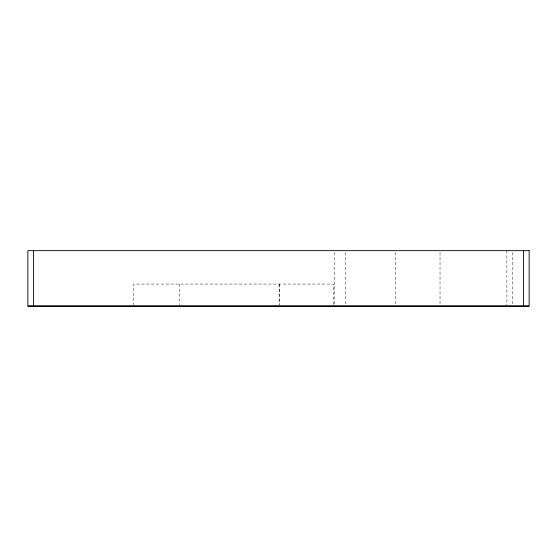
<?xml version="1.0" encoding="UTF-8"?>
<svg xmlns="http://www.w3.org/2000/svg" width="557" height="557" viewBox="0 0 557 557"><rect width="100%" height="100%" fill="white"/><g stroke="black" fill="none" stroke-linecap="round" stroke-linejoin="round"><path stroke-width="0.42" stroke-dasharray="2.79 2.09" d="M512.44 252.377L512.44 305.793M506.87 250.65L506.87 304.93M440.03 252.377L440.03 304.93M395.47 252.377L395.47 305.793M345.34 252.377L345.34 304.93M334.2 252.377L334.2 305.793M333.643 304.637L333.643 284.07L133.68 284.07L133.68 304.637M279.705 284.07L279.705 304.637M279.148 284.07L279.148 304.637M179.445 284.07L179.445 304.637"/><path stroke-width="0.84" d="M27.85 306.35L529.15 306.35M523.58 250.65L523.58 305.793M33.42 250.65L33.42 305.793M529.15 250.65L27.85 250.65L27.85 305.793L529.15 305.793L529.15 250.65"/></g></svg>
